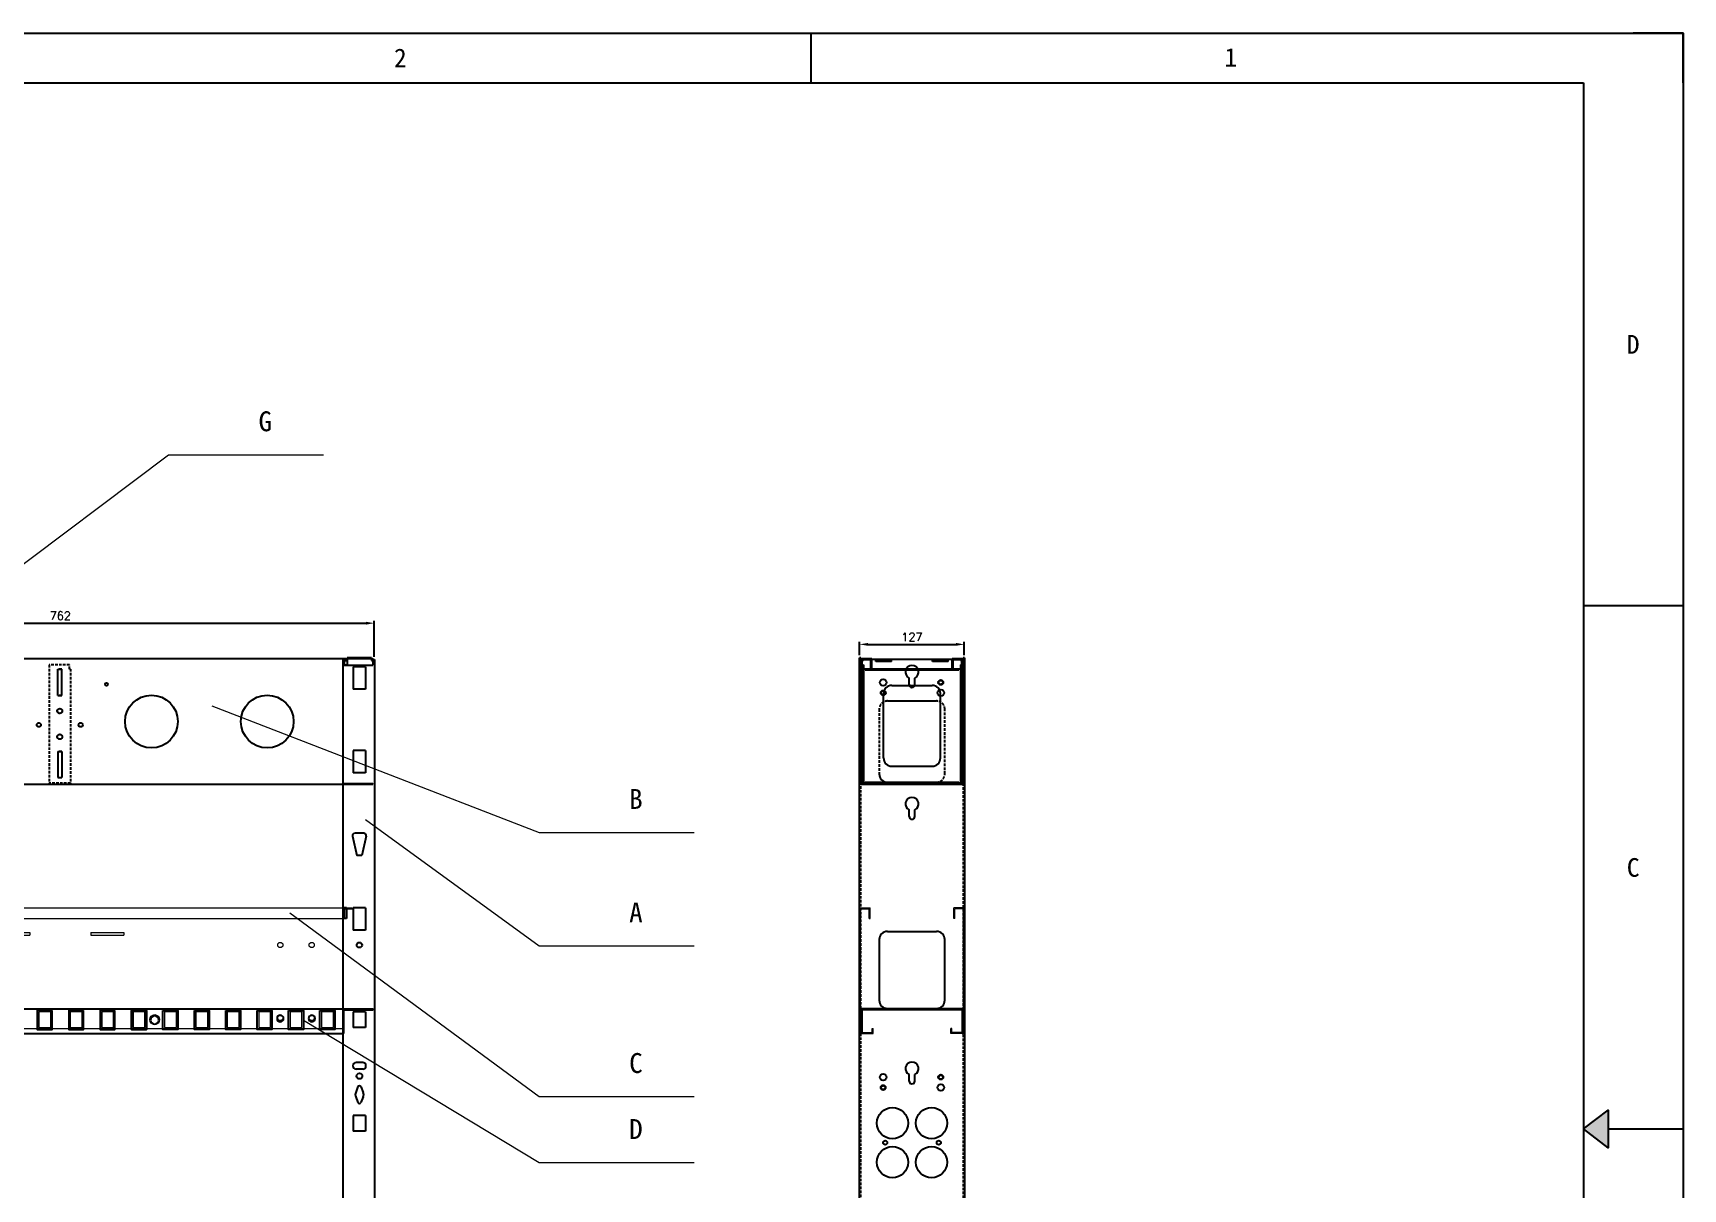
# Model space of a CAD drawing. Header units: millimetres. Extents: x 25928 to 50356, y -44172 to 20163.
# Drawn here: x 28020 to 30022, y 18761 to 20163 of the extents above; entities that cross this region are included whole.
import ezdxf
from ezdxf.enums import TextEntityAlignment as Align

# ---------------------------------------------------------------- set-up
doc = ezdxf.new("R2010")
doc.units = ezdxf.units.MM
doc.linetypes.add('DOT', pattern=[0.25, 0, -0.25])
doc.linetypes.add('HIDDEN2', pattern=[4.7625, 3.175, -1.5875])
doc.layers.add('dim', color=2, linetype='Continuous', lineweight=9)
doc.layers.add('WIDE-LINE', color=3, linetype='Continuous', lineweight=20)
for name, color, linetype in [('hidden', 3, 'HIDDEN2'), ('magtena', 6, 'Continuous'), ('print', 30, 'Continuous'), ('yellow', 2, 'Continuous')]:
    doc.layers.add(name, color=color, linetype=linetype)
doc.styles.add('Dartop', font='')
doc.styles.add('hzHT', font='simhei.ttf')
doc.styles.get("Standard").update_dxf_attribs({"font": 'txt', "bigfont": 'gbcbig.shx'})
doc.styles.get('Dartop').set_extended_font_data('FangSong_GB2312')
doc.dimstyles.new('2-small', dxfattribs={"dimtxt": 10, "dimasz": 10, "dimexe": 3, "dimexo": 3, "dimgap": 4, "dimtad": 1, "dimtxsty": 'Standard', "dimcen": 5, "dimadec": 0, "dimazin": 0, "dimtfac": 1, "dimtmove": 0, "dimatfit": 3, "dimfxl": 0, "dimarcsym": 0})

# ---------------------------------------------------------------- blocks, each defined once
blk = doc.blocks.new('*U4')
at = {"color": 254, "linetype": 'Continuous', "extrusion": (0, 0, -1)}
for points in [[(-33.167, 11), (-33, 11), (-33.25, 11.188)], [(-33.167, 11), (-33.25, 11.188), (-33.25, 10.812)], [(-33.167, 11), (-33.25, 10.812), (-33, 11)]]:
    blk.add_solid(points, dxfattribs=at)
blk = doc.blocks.new('HESHRJ')
for p, q in [((-6292.1, 15325.9), (-6292.1, 16363.9)), ((-6292.1, 16363.9), (-6287.6, 16363.9)), ((-6287.6, 16356.9), (-6292.1, 16356.9)), ((-6290.6, 16356.9), (-6290.6, 16362.4)), ((-6290.6, 16362.4), (-6287.6, 16362.4)), ((-6287.6, 16365.9), (-6287.6, 16356.9)), ((-6258.1, 16365.9), (-6287.6, 16365.9)), ((-6280.1, 16354.9), (-6280.1, 16327.9)), ((-6265.1, 16354.9), (-6280.1, 16354.9)), ((-6265.1, 16354.9), (-6265.1, 16327.9)), ((-6258.1, 16365.9), (-6258.1, 16362.4)), ((-6258.1, 16363.9), (-6254.1, 16363.9)), ((-6254.1, 16362.4), (-6258.1, 16362.4)), ((-6258.1, 16362.4), (-6254.1, 16362.4)), ((-6254.1, 16363.9), (-6254.1, 15325.9)), ((-6265.1, 16327.9), (-6280.1, 16327.9)), ((-6280.1, 16253.4), (-6280.1, 16226.4)), ((-6265.1, 16253.4), (-6280.1, 16253.4)), ((-6265.1, 16253.4), (-6265.1, 16226.4)), ((-6265.1, 16226.4), (-6280.1, 16226.4)), ((-6280.8, 16149.3), (-6275.6, 16125.9)), ((-6267.2, 16152.9), (-6277.9, 16152.9)), ((-6264.3, 16149.3), (-6269.6, 16125.9)), ((-6269.6, 16125.9), (-6275.6, 16125.9)), ((-6288.1, 16062.4), (-6292.1, 16062.4)), ((-6290.6, 16060.4), (-6292.1, 16060.4)), ((-6290.6, 16049.4), (-6290.6, 16062.4)), ((-6288.1, 16062.4), (-6288.1, 16049.4)), ((-6280.1, 16062.4), (-6280.1, 16035.4)), ((-6265.1, 16062.4), (-6280.1, 16062.4)), ((-6265.1, 16062.4), (-6265.1, 16035.4)), ((-6288.1, 16049.4), (-6292.1, 16049.4)), ((-6265.1, 16035.4), (-6280.1, 16035.4)), ((-6280.1, 15936.4), (-6280.1, 15917.4)), ((-6265.1, 15936.4), (-6280.1, 15936.4)), ((-6265.1, 15936.4), (-6265.1, 15917.4)), ((-6265.1, 15917.4), (-6280.1, 15917.4)), ((-6268.6, 15874.9), (-6276.6, 15874.9)), ((-6268.6, 15866.9), (-6276.6, 15866.9)), ((-6274.3, 15845.6), (-6277, 15838.5)), ((-6270.8, 15845.6), (-6268.1, 15838.5)), ((-6277, 15833.4), (-6274.3, 15826.3)), ((-6268.1, 15833.4), (-6270.8, 15826.3)), ((-6280.1, 15810.4), (-6280.1, 15791.4)), ((-6265.1, 15810.4), (-6280.1, 15810.4)), ((-6265.1, 15810.4), (-6265.1, 15791.4)), ((-6265.1, 15791.4), (-6280.1, 15791.4)), ((-6280.1, 15524.4), (-6280.1, 15505.4)), ((-6265.1, 15524.4), (-6280.1, 15524.4)), ((-6265.1, 15524.4), (-6265.1, 15505.4)), ((-6265.1, 15505.4), (-6280.1, 15505.4)), ((-6277, 15482.5), (-6274.3, 15489.6)), ((-6274.3, 15470.3), (-6277, 15477.4)), ((-6268.1, 15482.5), (-6270.8, 15489.6)), ((-6270.8, 15470.3), (-6268.1, 15477.4)), ((-6268.6, 15448.9), (-6276.6, 15448.9)), ((-6268.6, 15440.9), (-6276.6, 15440.9)), ((-6280.3, 15398), (-6275.6, 15382.9)), ((-6267.7, 15401.9), (-6277.5, 15401.9)), ((-6264.8, 15398), (-6269.6, 15382.9)), ((-6269.6, 15382.9), (-6275.6, 15382.9)), ((-6254.1, 15325.9), (-6292.1, 15325.9))]:
    blk.add_line(p, q)
for centre, radius in [((-6272.6, 16017.4), 3.17), ((-6272.6, 15858.4), 3.5), ((-6272.6, 15497.3), 3.17), ((-6272.6, 15457.4), 3.5), ((-6272.6, 15408.7), 3.17)]:
    blk.add_circle(centre, radius)
for centre, radius, start, end in [((-6277.9, 16149.9), 3, 90, 191.5138), ((-6267.2, 16149.9), 3, 348.4862, 90), ((-6276.6, 15870.9), 4, 90, 270), ((-6268.6, 15870.9), 4, 270, 90), ((-6272.7, 15835.9), 5, 149.0362, 210.9638), ((-6272.6, 15844.6), 2, 30.9638, 149.0362), ((-6272.4, 15835.9), 5, 329.0362, 30.9638), ((-6272.6, 15827.3), 2, 210.9638, 329.0362), ((-6272.7, 15479.9), 5, 149.0362, 210.9638), ((-6272.6, 15488.6), 2, 30.9638, 149.0362), ((-6272.4, 15479.9), 5, 329.0362, 30.9638), ((-6272.6, 15471.3), 2, 210.9638, 329.0362), ((-6276.6, 15444.9), 4, 90, 270), ((-6268.6, 15444.9), 4, 270, 90), ((-6277.5, 15398.9), 3, 90, 197.5256), ((-6267.7, 15398.9), 3, 342.4744, 90)]:
    blk.add_arc(centre, radius, start, end)
blk = doc.blocks.new('GSDTHSRN')
for p, q in [((-2841.4, 19244.8), (-2155, 19244.8)), ((-2841.4, 19214.8), (-2841.4, 19244.8)), ((-2155, 19214.8), (-2155, 19244.8)), ((-2877.4, 19216), (-2841.4, 19216)), ((-2877.4, 19216), (-2877.4, 19214.8)), ((-2877.4, 19214.8), (-2119, 19214.8)), ((-2155, 19216), (-2119, 19216)), ((-2119, 19216), (-2119, 19214.8))]:
    blk.add_line(p, q)
for points in [[(-2813.1, 19216.8), (-2831.1, 19216.8), (-2831.1, 19239.8), (-2813.1, 19239.8)], [(-2775, 19216.8), (-2793, 19216.8), (-2793, 19239.8), (-2775, 19239.8)], [(-2736.9, 19216.8), (-2754.9, 19216.8), (-2754.9, 19239.8), (-2736.9, 19239.8)], [(-2698.8, 19216.8), (-2716.8, 19216.8), (-2716.8, 19239.8), (-2698.8, 19239.8)], [(-2660.7, 19216.8), (-2678.7, 19216.8), (-2678.7, 19239.8), (-2660.7, 19239.8)], [(-2622.6, 19216.8), (-2640.6, 19216.8), (-2640.6, 19239.8), (-2622.6, 19239.8)], [(-2584.5, 19216.8), (-2602.5, 19216.8), (-2602.5, 19239.8), (-2584.5, 19239.8)], [(-2584.5, 19216.8), (-2602.5, 19216.8), (-2602.5, 19239.8), (-2584.5, 19239.8)], [(-2546.4, 19216.8), (-2564.4, 19216.8), (-2564.4, 19239.8), (-2546.4, 19239.8)], [(-2546.4, 19216.8), (-2564.4, 19216.8), (-2564.4, 19239.8), (-2546.4, 19239.8)], [(-2508.3, 19216.8), (-2526.3, 19216.8), (-2526.3, 19239.8), (-2508.3, 19239.8)], [(-2470.2, 19216.8), (-2488.2, 19216.8), (-2488.2, 19239.8), (-2470.2, 19239.8)], [(-2432.1, 19216.8), (-2450.1, 19216.8), (-2450.1, 19239.8), (-2432.1, 19239.8)], [(-2412, 19216.8), (-2394, 19216.8), (-2394, 19239.8), (-2412, 19239.8)], [(-2412, 19216.8), (-2394, 19216.8), (-2394, 19239.8), (-2412, 19239.8)], [(-2394, 19216.8), (-2412, 19216.8), (-2412, 19239.8), (-2394, 19239.8)], [(-2373.9, 19216.8), (-2355.9, 19216.8), (-2355.9, 19239.8), (-2373.9, 19239.8)], [(-2335.8, 19216.8), (-2317.8, 19216.8), (-2317.8, 19239.8), (-2335.8, 19239.8)], [(-2297.7, 19216.8), (-2279.7, 19216.8), (-2279.7, 19239.8), (-2297.7, 19239.8)], [(-2259.6, 19216.8), (-2241.6, 19216.8), (-2241.6, 19239.8), (-2259.6, 19239.8)], [(-2221.5, 19216.8), (-2203.5, 19216.8), (-2203.5, 19239.8), (-2221.5, 19239.8)], [(-2183.4, 19216.8), (-2165.4, 19216.8), (-2165.4, 19239.8), (-2183.4, 19239.8)]]:
    blk.add_lwpolyline(points, close=True)
for centre, radius in [((-2803, 19226.3), 4), ((-2764.9, 19226.3), 4), ((-2612.5, 19228.3), 5), ((-2383.9, 19228.3), 5), ((-2231.5, 19226.3), 4), ((-2193.4, 19226.3), 4)]:
    blk.add_circle(centre, radius)
blk = doc.blocks.new('HTSEHRDJT')
for p, q in [((-3054.5, 18930.4), (-2346.1, 18930.4)), ((-3054.5, 18930.4), (-3054.5, 18929.2)), ((-3054.5, 18929.2), (-3043.5, 18929.2)), ((-3043.5, 18777.9), (-3043.5, 18930.4)), ((-3043.5, 18917.7), (-2357.1, 18917.7)), ((-2357.1, 18777.9), (-2357.1, 18930.4)), ((-2357.1, 18929.2), (-2346.1, 18929.2)), ((-2346.1, 18930.4), (-2346.1, 18929.2)), ((-2777.3, 18900.4), (-2737.3, 18900.4)), ((-2777.3, 18900.4), (-2777.3, 18897.4)), ((-2777.3, 18900.4), (-2777.3, 18897.4)), ((-2777.3, 18900.4), (-2777.3, 18897.4)), ((-2777.3, 18897.4), (-2737.3, 18897.4)), ((-2737.3, 18900.4), (-2737.3, 18897.4)), ((-2663.3, 18900.4), (-2623.3, 18900.4)), ((-2663.3, 18900.4), (-2663.3, 18897.4)), ((-2663.3, 18897.4), (-2623.3, 18897.4)), ((-2623.3, 18900.4), (-2623.3, 18897.4)), ((-3043.5, 18784.3), (-2357.1, 18784.3)), ((-3043.5, 18777.9), (-2357.1, 18777.9))]:
    blk.add_line(p, q)
for points in [[(-3031.3, 18785.4), (-3016.9, 18785.4), (-3016.9, 18804.4), (-3031.3, 18804.4)], [(-2993.2, 18785.4), (-2978.8, 18785.4), (-2978.8, 18804.4), (-2993.2, 18804.4)], [(-2993.2, 18785.4), (-2978.8, 18785.4), (-2978.8, 18804.4), (-2993.2, 18804.4)], [(-2955.1, 18785.4), (-2940.7, 18785.4), (-2940.7, 18804.4), (-2955.1, 18804.4)], [(-2955.1, 18785.4), (-2940.7, 18785.4), (-2940.7, 18804.4), (-2955.1, 18804.4)], [(-2917, 18785.4), (-2902.6, 18785.4), (-2902.6, 18804.4), (-2917, 18804.4)], [(-2917, 18785.4), (-2902.6, 18785.4), (-2902.6, 18804.4), (-2917, 18804.4)], [(-2878.9, 18785.4), (-2864.5, 18785.4), (-2864.5, 18804.4), (-2878.9, 18804.4)], [(-2878.9, 18785.4), (-2864.5, 18785.4), (-2864.5, 18804.4), (-2878.9, 18804.4)], [(-2840.8, 18785.4), (-2826.4, 18785.4), (-2826.4, 18804.4), (-2840.8, 18804.4)], [(-2840.8, 18785.4), (-2826.4, 18785.4), (-2826.4, 18804.4), (-2840.8, 18804.4)], [(-2802.7, 18785.4), (-2788.3, 18785.4), (-2788.3, 18804.4), (-2802.7, 18804.4)], [(-2802.7, 18785.4), (-2788.3, 18785.4), (-2788.3, 18804.4), (-2802.7, 18804.4)], [(-2764.6, 18785.4), (-2750.2, 18785.4), (-2750.2, 18804.4), (-2764.6, 18804.4)], [(-2764.6, 18785.4), (-2750.2, 18785.4), (-2750.2, 18804.4), (-2764.6, 18804.4)], [(-2726.5, 18785.4), (-2712.1, 18785.4), (-2712.1, 18804.4), (-2726.5, 18804.4)], [(-2688.4, 18785.4), (-2674, 18785.4), (-2674, 18804.4), (-2688.4, 18804.4)], [(-2650.3, 18785.4), (-2635.9, 18785.4), (-2635.9, 18804.4), (-2650.3, 18804.4)], [(-2650.3, 18785.4), (-2635.9, 18785.4), (-2635.9, 18804.4), (-2650.3, 18804.4)], [(-2612.2, 18785.4), (-2597.8, 18785.4), (-2597.8, 18804.4), (-2612.2, 18804.4)], [(-2612.2, 18785.4), (-2597.8, 18785.4), (-2597.8, 18804.4), (-2612.2, 18804.4)], [(-2574.1, 18785.4), (-2559.7, 18785.4), (-2559.7, 18804.4), (-2574.1, 18804.4)], [(-2574.1, 18785.4), (-2559.7, 18785.4), (-2559.7, 18804.4), (-2574.1, 18804.4)], [(-2536, 18785.4), (-2521.6, 18785.4), (-2521.6, 18804.4), (-2536, 18804.4)], [(-2536, 18785.4), (-2521.6, 18785.4), (-2521.6, 18804.4), (-2536, 18804.4)], [(-2497.9, 18785.4), (-2483.5, 18785.4), (-2483.5, 18804.4), (-2497.9, 18804.4)], [(-2497.9, 18785.4), (-2483.5, 18785.4), (-2483.5, 18804.4), (-2497.9, 18804.4)], [(-2459.8, 18785.4), (-2445.4, 18785.4), (-2445.4, 18804.4), (-2459.8, 18804.4)], [(-2459.8, 18785.4), (-2445.4, 18785.4), (-2445.4, 18804.4), (-2459.8, 18804.4)], [(-2421.7, 18785.4), (-2407.3, 18785.4), (-2407.3, 18804.4), (-2421.7, 18804.4)], [(-2421.7, 18785.4), (-2407.3, 18785.4), (-2407.3, 18804.4), (-2421.7, 18804.4)], [(-2383.6, 18785.4), (-2369.2, 18785.4), (-2369.2, 18804.4), (-2383.6, 18804.4)], [(-2383.6, 18785.4), (-2369.2, 18785.4), (-2369.2, 18804.4), (-2383.6, 18804.4)]]:
    blk.add_lwpolyline(points, close=True)
for centre, radius in [((-3005.1, 18885.4), 3.17), ((-2967, 18885.4), 3.17), ((-2433.6, 18885.4), 3.17), ((-2395.5, 18885.4), 3.17), ((-3005.1, 18796.9), 3.17), ((-2967, 18796.9), 3.17), ((-2814.6, 18794.9), 6), ((-2586, 18794.9), 6), ((-2433.6, 18796.9), 3.17), ((-2395.5, 18796.9), 3.17)]:
    blk.add_circle(centre, radius)
blk = doc.blocks.new('HTSRHDTM')
for p, q in [((-2141.8, 18777.9), (-2141.8, 18930.4)), ((-2141.8, 18930.4), (-2129.1, 18930.4)), ((-2140.6, 18779.1), (-2140.6, 18929.2)), ((-2140.6, 18929.2), (-2130.3, 18929.2)), ((-2132.8, 18929.2), (-2132.8, 18930.4)), ((-2130.3, 18917.7), (-2130.3, 18929.2)), ((-2130.3, 18917.7), (-2129.1, 18917.7)), ((-2129.1, 18929.2), (-2129.1, 18930.4)), ((-2129.1, 18917.7), (-2129.1, 18930.4)), ((-2141.8, 18777.9), (-2125.3, 18777.9)), ((-2140.6, 18779.1), (-2126.5, 18779.1)), ((-2126.5, 18779.1), (-2126.5, 18784.3)), ((-2126.5, 18784.3), (-2125.3, 18784.3)), ((-2125.3, 18777.9), (-2125.3, 18784.3))]:
    blk.add_line(p, q)
blk = doc.blocks.new('GRESHGT')
for p, q in [((-2929.5, 19319.8), (-2169.5, 19319.8)), ((-2929.5, 19319.8), (-2929.5, 19311.8)), ((-2169.5, 19319.8), (-2169.5, 19311.8)), ((-2929.5, 19311.8), (-2893.5, 19311.8)), ((-2893.5, 19167.3), (-2893.5, 19311.8)), ((-2552, 19306.8), (-2547, 19306.8)), ((-2552, 19275), (-2552, 19306.8)), ((-2547, 19275), (-2547, 19306.8)), ((-2205.5, 19311.8), (-2169.5, 19311.8)), ((-2205.5, 19167.3), (-2205.5, 19311.8)), ((-2552, 19275), (-2547, 19275)), ((-2552, 19207.1), (-2547, 19207.1)), ((-2552, 19207.1), (-2552, 19175.3)), ((-2547, 19207.1), (-2547, 19175.3)), ((-2929.5, 19168.3), (-2893.5, 19168.3)), ((-2929.5, 19168.3), (-2929.5, 19167.3)), ((-2929.5, 19167.3), (-2169.5, 19167.3)), ((-2552, 19175.3), (-2547, 19175.3)), ((-2205.5, 19168.3), (-2169.5, 19168.3)), ((-2169.5, 19168.3), (-2169.5, 19167.3))]:
    blk.add_line(p, q)
for centre, radius in [((-2606.2, 19288.6), 1.8), ((-2492.7, 19288.6), 1.8), ((-2801.1, 19243.3), 32), ((-2660.6, 19243.3), 32), ((-2549.5, 19256.2), 3), ((-2438.3, 19243.3), 32), ((-2297.8, 19243.3), 32), ((-2574.9, 19239.3), 2.5), ((-2524.1, 19239.3), 2.5), ((-2549.5, 19224.9), 3)]:
    blk.add_circle(centre, radius)
blk = doc.blocks.new('HTRJDM')
for p, q in [((-2810.5, 17972.3), (-2810.5, 17828.8)), ((-2785.7, 17972.3), (-2810.5, 17972.3)), ((-2795, 17967), (-2800, 17967)), ((-2800, 17935.2), (-2800, 17967)), ((-2795, 17935.2), (-2795, 17967)), ((-2785.7, 17972.3), (-2789.5, 17972.3)), ((-2785.7, 17967.3), (-2785.7, 17972.3)), ((-2784.5, 17967.3), (-2785.7, 17967.3)), ((-2784.5, 17967.3), (-2784.5, 17828.8)), ((-2795, 17935.2), (-2800, 17935.2)), ((-2795, 17867.3), (-2800, 17867.3)), ((-2800, 17867.3), (-2800, 17835.5)), ((-2795, 17867.3), (-2795, 17835.5)), ((-2784.5, 17828.8), (-2810.5, 17828.8)), ((-2795, 17835.5), (-2800, 17835.5))]:
    blk.add_line(p, q)
for centre in [(-2797.5, 17916.3), (-2797.5, 17885.1)]:
    blk.add_circle(centre, 3)
blk = doc.blocks.new('*D379')
at = {"layer": 'Defpoints', "color": 0}
for p in [(28434.3, 19447.4), (27672.3, 19403.5), (28434.3, 19403.5)]:
    blk.add_point(p, dxfattribs=at)
at = {"layer": 'dim', "color": 0, "lineweight": -2}
for p, q in [((27672.3, 19406.5), (27672.3, 19450.4)), ((27682.3, 19447.4), (28424.3, 19447.4)), ((28434.3, 19406.5), (28434.3, 19450.4))]:
    blk.add_line(p, q, dxfattribs=at)
at = {"layer": 'dim', "color": 0}
for points in [[(27682.3, 19449.1), (27682.3, 19445.7), (27672.3, 19447.4)], [(28424.3, 19449.1), (28424.3, 19445.7), (28434.3, 19447.4)]]:
    blk.add_solid(points, dxfattribs=at)
at = {"layer": 'dim', "color": 0, "insert": (28053.3, 19456.4), "char_height": 10, "attachment_point": 5}
blk.add_mtext('762', dxfattribs=at)
blk = doc.blocks.new('*D381')
at = {"layer": 'Defpoints', "color": 0}
for p in [(29150.1, 19421.7), (29023.1, 19405.5), (29150.1, 19405.5)]:
    blk.add_point(p, dxfattribs=at)
at = {"layer": 'dim', "color": 0, "lineweight": -2}
for p, q in [((29023.1, 19408.5), (29023.1, 19424.7)), ((29033.1, 19421.7), (29140.1, 19421.7)), ((29150.1, 19408.5), (29150.1, 19424.7))]:
    blk.add_line(p, q, dxfattribs=at)
at = {"layer": 'dim', "color": 0}
for points in [[(29033.1, 19423.4), (29033.1, 19420), (29023.1, 19421.7)], [(29140.1, 19423.4), (29140.1, 19420), (29150.1, 19421.7)]]:
    blk.add_solid(points, dxfattribs=at)
at = {"layer": 'dim', "color": 0, "insert": (29086.6, 19430.7), "char_height": 10, "attachment_point": 5}
blk.add_mtext('127', dxfattribs=at)

msp = doc.modelspace()

# ---------------------------------------------------------------- linework, layer by layer
at = {"color": 0, "linetype": 'DOT'}
for p, q in [((26182.82, 20163.325), (29961.579, 20163.325)), ((30022.011, 20102.893), (30022.011, 17564.746))]:
    msp.add_line(p, q, dxfattribs=at)
at = {"color": 0}
for p, q in [((28964.45, 20102.893), (28964.45, 20163.325)), ((30022.011, 20163.325), (29961.579, 20163.325)), ((30022.011, 20102.893), (30022.011, 20163.325)), ((26303.684, 20102.893), (29901.147, 20102.893)), ((29901.147, 20102.893), (29901.147, 17564.746)), ((30022.011, 19468.356), (29901.147, 19468.356)), ((29931.363, 18833.82), (30022.011, 18833.82))]:
    msp.add_line(p, q, dxfattribs=at)
for p, q in [((29023.13, 18365.533), (29023.13, 19405.533)), ((29024.63, 19405.533), (29023.13, 19405.533)), ((29027.63, 19402.033), (29023.13, 19402.033)), ((29025.113, 19252.233), (29025.113, 19404.733)), ((29025.113, 19404.733), (29037.813, 19404.733)), ((29026.313, 19253.433), (29026.313, 19403.533)), ((29026.313, 19403.533), (29036.613, 19403.533)), ((29042.63, 19403.533), (29027.63, 19403.533)), ((29027.63, 19402.033), (29027.63, 19403.533)), ((29034.113, 19403.533), (29034.113, 19404.733)), ((29036.613, 19392.033), (29036.613, 19403.533)), ((29037.813, 19403.533), (29037.813, 19404.733)), ((29037.813, 19392.033), (29037.813, 19404.733)), ((29042.63, 19401.033), (29042.63, 19403.533)), ((29061.73, 19403.533), (29042.63, 19403.533)), ((29061.73, 19402.033), (29042.63, 19402.033)), ((29061.73, 19401.033), (29042.63, 19401.033)), ((29111.53, 19403.533), (29061.73, 19403.533)), ((29061.73, 19401.033), (29061.73, 19403.533)), ((29111.53, 19401.033), (29111.53, 19403.533)), ((29130.63, 19403.533), (29111.53, 19403.533)), ((29130.63, 19402.033), (29111.53, 19402.033)), ((29130.63, 19401.033), (29111.53, 19401.033)), ((29145.63, 19403.533), (29130.63, 19403.533)), ((29130.63, 19401.033), (29130.63, 19403.533)), ((29135.413, 19403.533), (29135.413, 19404.733)), ((29135.413, 19404.733), (29148.113, 19404.733)), ((29135.413, 19392.033), (29135.413, 19404.733)), ((29136.613, 19403.533), (29146.913, 19403.533)), ((29136.613, 19392.033), (29136.613, 19403.533)), ((29139.113, 19403.533), (29139.113, 19404.733)), ((29145.63, 19402.033), (29145.63, 19403.533)), ((29150.13, 19402.033), (29145.63, 19402.033)), ((29146.913, 19253.433), (29146.913, 19403.533)), ((29148.113, 19252.233), (29148.113, 19404.733)), ((29150.13, 19405.533), (29148.63, 19405.533)), ((29148.63, 19405.533), (29150.13, 19405.533)), ((29150.13, 19405.533), (29148.63, 19405.533)), ((29150.13, 19405.533), (29150.13, 18365.533)), ((29150.13, 19403.533), (29150.13, 18365.533)), ((29025.113, 19396.733), (29026.313, 19396.733)), ((29026.613, 19396.933), (29026.613, 19253.433)), ((29026.613, 19396.933), (29027.813, 19396.933)), ((29027.813, 19396.933), (29027.813, 19253.433)), ((29027.813, 19391.933), (29145.413, 19391.933)), ((29029.613, 19391.933), (29029.613, 19390.733)), ((29029.613, 19390.733), (29143.613, 19390.733)), ((29036.613, 19392.033), (29037.813, 19392.033)), ((29083.13, 19373.033), (29083.13, 19380.839)), ((29090.13, 19373.033), (29090.13, 19380.839)), ((29135.413, 19392.033), (29136.613, 19392.033)), ((29143.613, 19391.933), (29143.613, 19390.733)), ((29145.413, 19396.933), (29146.613, 19396.933)), ((29145.413, 19396.933), (29145.413, 19253.433)), ((29146.613, 19396.933), (29146.613, 19253.433)), ((29146.913, 19396.733), (29148.113, 19396.733)), ((29052.113, 19283.933), (29052.113, 19361.933)), ((29062.113, 19371.933), (29111.113, 19371.933)), ((29121.113, 19283.933), (29121.113, 19361.933)), ((29056.88, 19353.033), (29116.38, 19353.033)), ((29062.113, 19273.933), (29111.113, 19273.933)), ((29025.113, 19252.233), (29148.113, 19252.233)), ((29026.313, 19253.433), (29146.913, 19253.433)), ((29026.613, 19253.433), (29146.613, 19253.433)), ((29029.613, 19254.633), (29029.613, 19253.433)), ((29029.613, 19254.633), (29143.613, 19254.633)), ((29042.113, 19252.233), (29042.113, 19253.433)), ((29056.88, 19254.533), (29116.38, 19254.533)), ((29131.113, 19252.233), (29131.113, 19253.433)), ((29143.613, 19254.633), (29143.613, 19253.433)), ((29083.13, 19213.033), (29083.13, 19220.839)), ((29090.13, 19213.033), (29090.13, 19220.839)), ((29046.88, 19063.533), (29046.88, 18990.033)), ((29056.88, 19073.533), (29116.38, 19073.533)), ((29126.38, 18990.033), (29126.38, 19063.533)), ((29148.63, 18979.533), (29024.63, 18979.533)), ((29024.63, 18979.533), (29024.63, 18949.533)), ((29147.43, 18978.333), (29025.83, 18978.333)), ((29025.83, 18978.333), (29025.83, 18949.533)), ((29041.63, 18979.533), (29041.63, 18978.333)), ((29056.88, 18980.033), (29116.38, 18980.033)), ((29131.63, 18979.533), (29131.63, 18978.333)), ((29147.43, 18978.333), (29147.43, 18949.533)), ((29148.63, 18979.533), (29148.63, 18949.533)), ((29025.83, 18949.533), (29024.63, 18949.533)), ((29148.63, 18949.533), (29147.43, 18949.533)), ((29083.13, 18892.033), (29083.13, 18899.839)), ((29090.13, 18892.033), (29090.13, 18899.839))]:
    msp.add_line(p, q)
msp.add_lwpolyline([(29901.147, 18833.82), (29931.363, 18856.482), (29931.363, 18811.158), (29901.147, 18833.82)], close=True, dxfattribs=at)
for centre, radius in [((29051.705, 19375.533), 4), ((29121.555, 19375.533), 3), ((29121.555, 19375.533), 2.5), ((29051.705, 19362.833), 3), ((29051.705, 19362.833), 2.5), ((29121.555, 19362.833), 4), ((29051.655, 18896.735), 4), ((29121.573, 18896.733), 3), ((29121.573, 18896.733), 2.5), ((29051.655, 18884.035), 3), ((29051.655, 18884.035), 2.5), ((29121.573, 18884.033), 4), ((29062.929, 18840.932), 19), ((29110.329, 18840.933), 19), ((29054.129, 18817.235), 2.5), ((29119.129, 18817.233), 2.5), ((29062.929, 18793.535), 19), ((29110.329, 18793.534), 19)]:
    msp.add_circle(centre, radius)
for centre, radius, start, end in [((29086.63, 19388.033), 8, 295.94448, 244.05552), ((29062.113, 19361.933), 10, 90, 180), ((29086.63, 19373.033), 3.5, 180, 0), ((29111.113, 19361.933), 10, 0, 90), ((29062.113, 19283.933), 10, 180, 270), ((29111.113, 19283.933), 10, 270, 0), ((29056.88, 19264.533), 10, 180, 270), ((29086.63, 19228.033), 8, 295.94448, 244.05552), ((29086.63, 19213.033), 3.5, 180, 0), ((29056.88, 19063.533), 10, 90, 180), ((29116.38, 19063.533), 10, 0, 90), ((29056.88, 18990.033), 10, 180, 270), ((29116.38, 18990.033), 10, 270, 0), ((29086.63, 18907.033), 8, 295.94448, 244.05552), ((29086.63, 18892.033), 3.5, 180, 0)]:
    msp.add_arc(centre, radius, start, end)
at = {"layer": 'dim'}
for p, q in [((27749.942, 19325.083), (28184.791, 19651.723)), ((28184.791, 19651.723), (28372.717, 19651.723)), ((28237.223, 19347.066), (28634.413, 19193.572)), ((28423.79, 19209.346), (28634.413, 19055.852)), ((28423.79, 19209.346), (28634.413, 19055.852)), ((28634.413, 19193.572), (28822.339, 19193.572)), ((28331.714, 19096.05), (28634.413, 18873.242)), ((28634.413, 19055.852), (28822.339, 19055.852)), ((28634.413, 19055.852), (28822.339, 19055.852)), ((28348.299, 18966.033), (28634.413, 18793.198)), ((28634.413, 18873.242), (28822.339, 18873.242)), ((28634.413, 18793.198), (28822.339, 18793.198))]:
    msp.add_line(p, q, dxfattribs=at)
at = {"layer": 'hidden'}
for p, q in [((29024.63, 18365.533), (29024.63, 19405.533)), ((29148.63, 19405.533), (29148.63, 18365.533)), ((29046.88, 19343.033), (29046.88, 19264.533)), ((29126.38, 19264.533), (29126.38, 19343.033))]:
    msp.add_line(p, q, dxfattribs=at)
for centre, start, end in [((29056.88, 19343.033), 90, 180), ((29116.38, 19343.033), 0, 90), ((29116.38, 19264.533), 270, 0)]:
    msp.add_arc(centre, 10, start, end, dxfattribs=at)
at = {"layer": 'print'}
msp.add_lwpolyline([(26182.82, 20163.325), (30022.011, 20163.325), (30022.011, 17504.314), (26182.82, 17504.314)], close=True, dxfattribs=at)

# ---------------------------------------------------------------- block references
msp.add_blockref('HESHRJ', (34688.812, 3039.59))
at = {"color": 0, "linetype": 'Continuous', "xscale": 120.8641592944157, "yscale": 120.8641592953105, "zscale": 120.8641592953117}
msp.add_blockref('*U4', (25912.629, 17504.314), dxfattribs=at)
at = {"layer": 'hidden'}
msp.add_blockref('HTRJDM', (30850.229, 1424.469), dxfattribs=at)
at = {"layer": 'magtena', "xscale": -1, "rotation": 180}
msp.add_blockref('GSDTHSRN', (30551.773, 38194.29), dxfattribs=at)
at = {"layer": 'WIDE-LINE'}
for name, p in [('HTSEHRDJT', (30753.847, 171.615)), ('HTSRHDTM', (31164.943, 171.615))]:
    msp.add_blockref(name, p, dxfattribs=at)
at = {"layer": 'WIDE-LINE', "xscale": -1}
msp.add_blockref('HTSRHDTM', (27008.318, 171.615), dxfattribs=at)
at = {"layer": 'yellow'}
msp.add_blockref('GRESHGT', (30602.205, 84.738), dxfattribs=at)

# ---------------------------------------------------------------- texts
at = {"color": 0}
for s, height, style, p in [('2', 22.662, 'Dartop', (28465.885, 20133.109)), ('1', 22.662, 'Dartop', (29473.344, 20133.828)), ('D', 22.662, 'Dartop', (29961.579, 19785.625)), ('G', 24.173, 'hzHT', (28302.058, 19692.308)), ('B', 24.173, 'hzHT', (28751.681, 19234.158)), ('C', 22.662, 'Dartop', (29961.579, 19151.088)), ('A', 24.173, 'hzHT', (28751.681, 19096.438)), ('A', 24.173, 'hzHT', (28751.681, 19096.438)), ('C', 24.173, 'hzHT', (28751.681, 18913.827)), ('D', 24.173, 'hzHT', (28751.681, 18833.783))]:
    msp.add_text(s, height=height, dxfattribs=dict(at, style=style)).set_placement(p, align=Align.MIDDLE_CENTER)

# ---------------------------------------------------------------- dimensions: what is measured, and where the dimension line sits
at = {"layer": 'dim'}
for base, p1, p2, picture, middle in [((28434.349, 19447.394), (27672.349, 19403.533), (28434.349, 19403.533), '*D379', (28053.349, 19456.394)), ((29150.13, 19421.701), (29023.13, 19405.533), (29150.13, 19405.533), '*D381', (29086.63, 19430.701))]:
    dim = msp.add_linear_dim(base=base, p1=p1, p2=p2, dimstyle='2-small', override={"dimpost": '\\X'}, dxfattribs=at)
    dim.commit()
    dim.dimension.update_dxf_attribs({"geometry": picture, "text_midpoint": middle})

doc.saveas('drawing.dxf')
